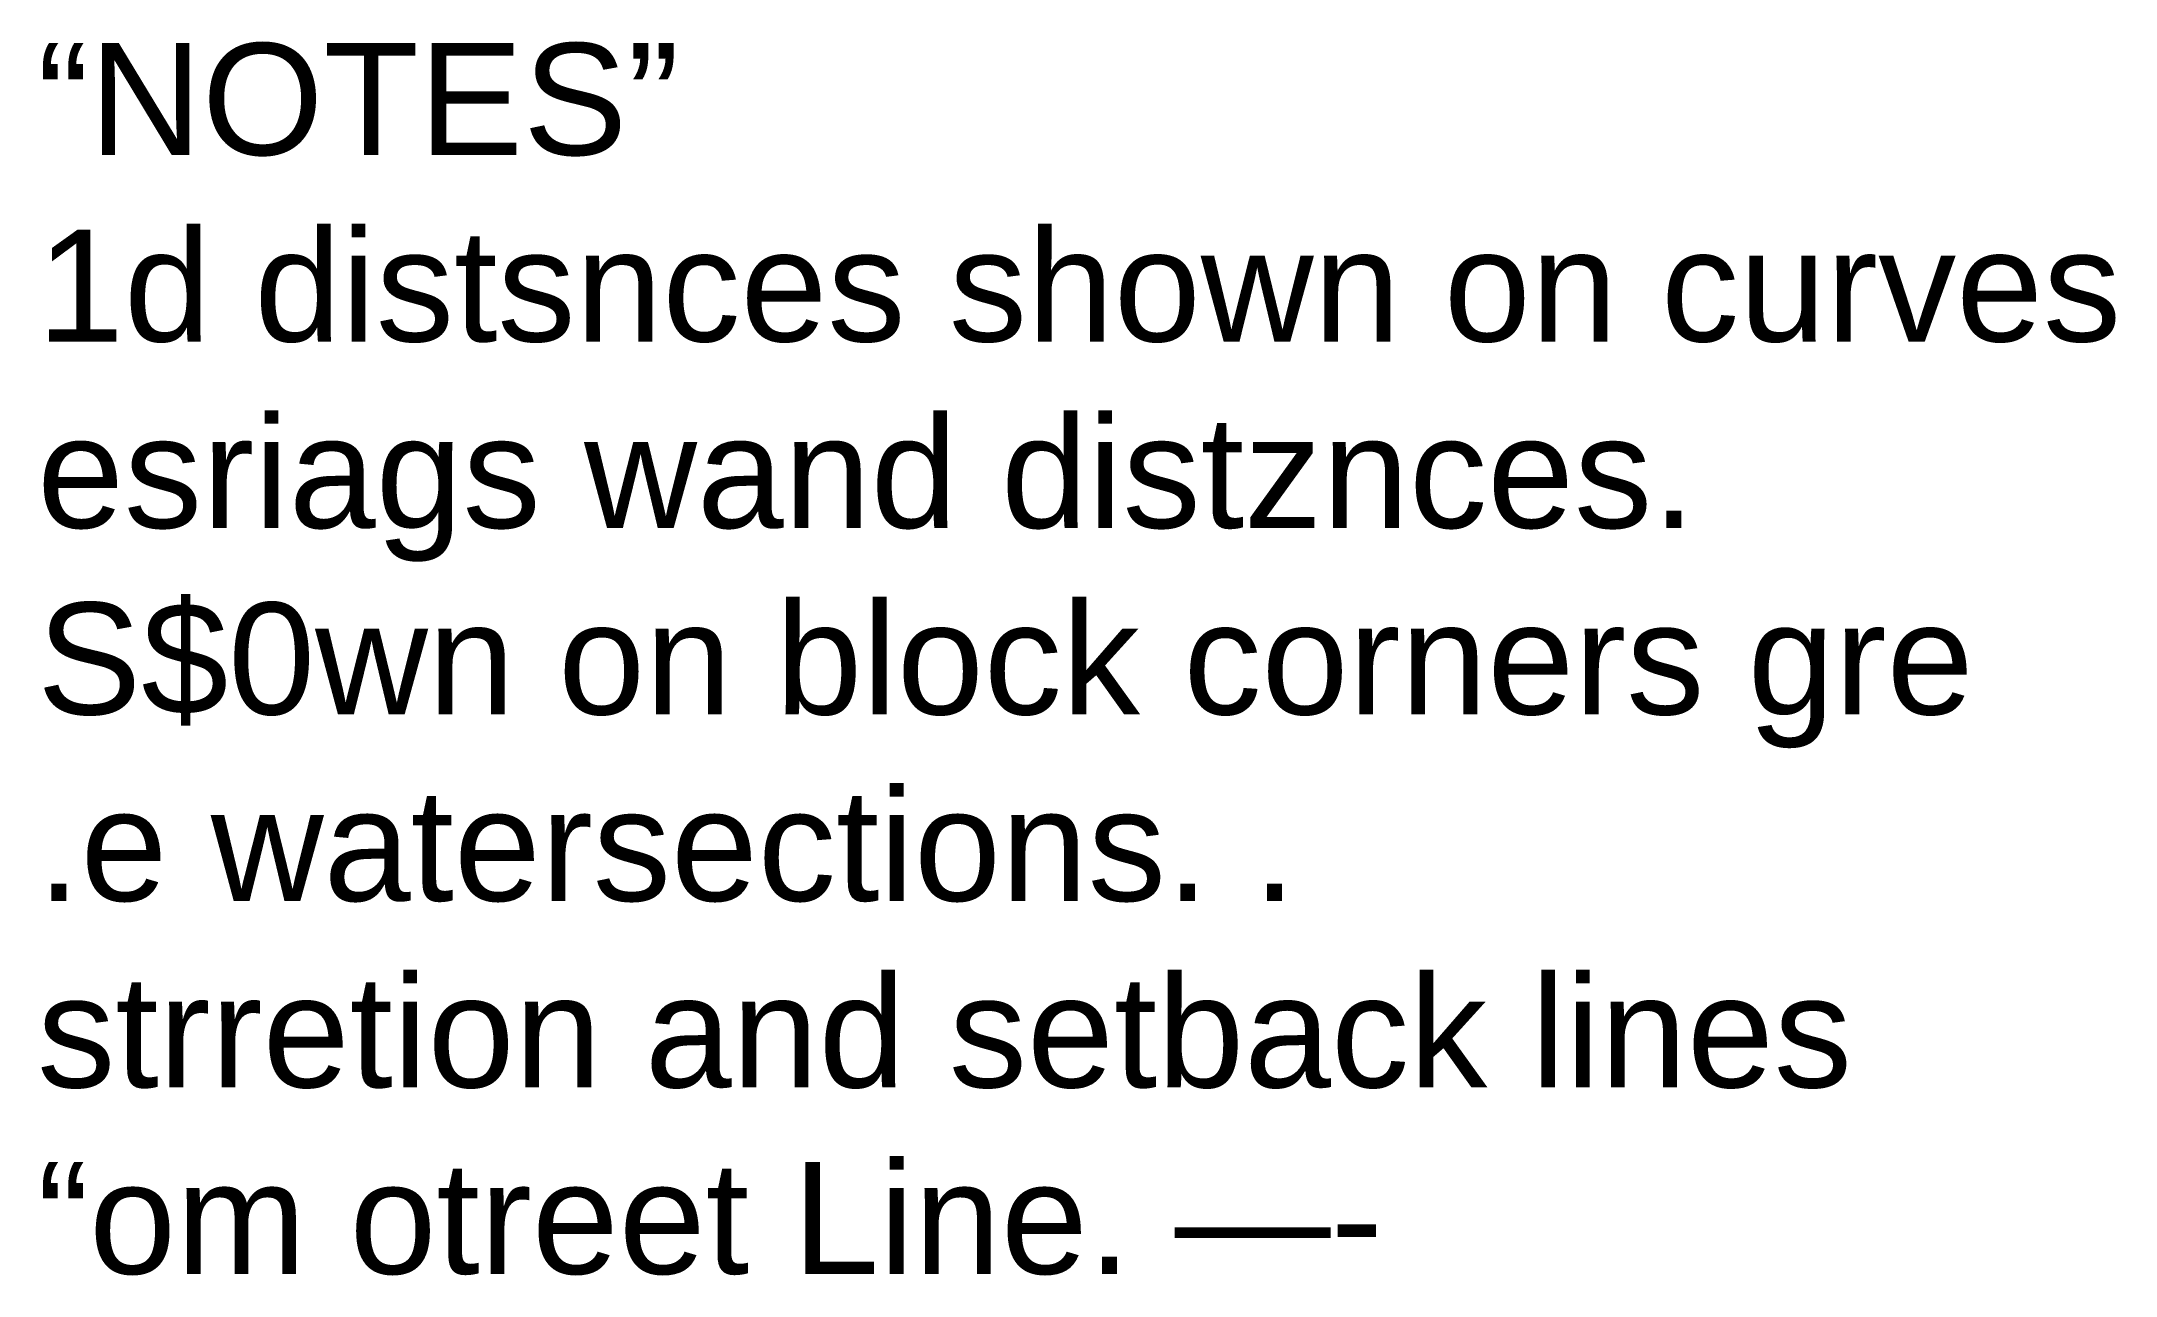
# Model space of a CAD drawing. Extents: x 21 to 540, y 182 to 490.
import ezdxf

# ---------------------------------------------------------------- set-up
doc = ezdxf.new("R2010")
doc.units = 0
doc.header["$MEASUREMENT"] = 0
doc.layers.add('PLAT-NOTES', color=7, linetype='CONTINUOUS')
doc.styles.add('PLAT', font='arial.ttf')

msp = doc.modelspace()

# ---------------------------------------------------------------- texts
at = {"layer": 'PLAT-NOTES', "insert": (20, 490), "char_height": 28, "width": 960, "attachment_point": 1, "style": 'PLAT'}
msp.add_mtext('“NOTES”\\P1d distsnces shown on curves\\Pesriags wand distznces.\\PS$0wn on block corners gre\\P.e watersections. .\\Pstrretion and setback lines\\P“om otreet Line. —-', dxfattribs=at)

doc.saveas('drawing.dxf')
